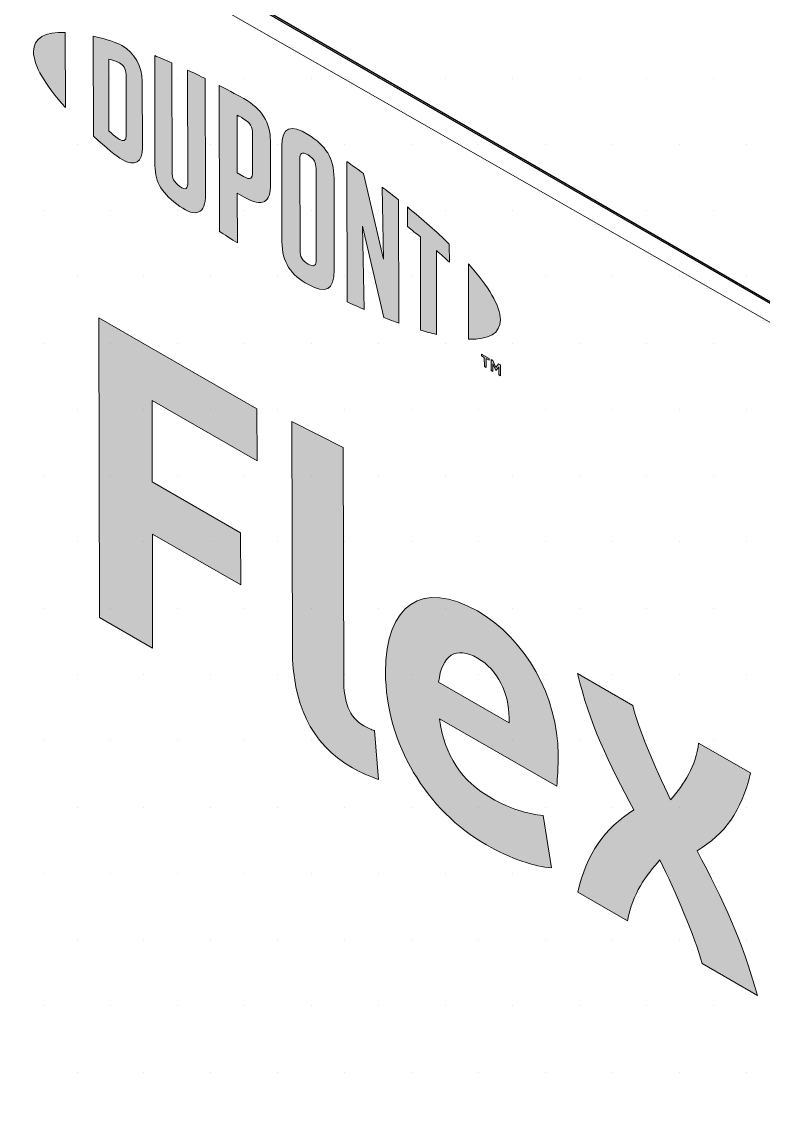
# Model space of a CAD drawing. Header units: inches. Extents: x -17.6 to 82.3, y -15.1 to 23.2.
# Drawn here: x 0.6324 to 0.8409, y 10.5143 to 10.8203 of the extents above; entities that cross this region are included whole.
import ezdxf

# ---------------------------------------------------------------- set-up
doc = ezdxf.new("R2010")
doc.units = ezdxf.units.IN
doc.header["$MEASUREMENT"] = 0
for name, color, linetype, lineweight in [('.ATI-HATCH', 7, 'Continuous', 0), ('G-ANNO-TTLB', 7, 'Continuous', 0), ('TYVEK', 7, 'Continuous', 0)]:
    doc.layers.add(name, color=color, linetype=linetype, lineweight=lineweight)

# ---------------------------------------------------------------- blocks, each defined once
blk = doc.blocks.new('Block_240')
at = {"layer": 'TYVEK', "true_color": 0x000000, "transparency": 33554687}
h = blk.add_hatch(color=18, dxfattribs=at)
h.dxf.hatch_style = 2
edge = h.paths.add_edge_path()
edge.add_spline(control_points=[(0.65423, 10.65279), (0.65423, 10.65279), (0.65403, 10.73708), (0.65403, 10.73708), (0.65403, 10.73708), (0.69852, 10.71154), (0.69852, 10.71154), (0.69852, 10.71154), (0.69855, 10.69685), (0.69855, 10.69685), (0.69855, 10.69685), (0.669, 10.71382), (0.669, 10.71382), (0.669, 10.71382), (0.66905, 10.69094), (0.66905, 10.69094), (0.66905, 10.69094), (0.69391, 10.67667), (0.69391, 10.67667), (0.69391, 10.67667), (0.69394, 10.66198), (0.69394, 10.66198), (0.69394, 10.66198), (0.66909, 10.67625), (0.66909, 10.67625), (0.66909, 10.67625), (0.66917, 10.64421), (0.66917, 10.64421), (0.66917, 10.64421), (0.65423, 10.65279), (0.65423, 10.65279)], knot_values=[0, 0, 0, 0, 1, 1, 1, 2, 2, 2, 3, 3, 3, 4, 4, 4, 5, 5, 5, 6, 6, 6, 7, 7, 7, 8, 8, 8, 9, 9, 9, 10, 10, 10, 10], degree=3, periodic=0)
h = blk.add_hatch(color=18, dxfattribs=at)
h.dxf.hatch_style = 2
edge = h.paths.add_edge_path()
edge.add_spline(control_points=[(0.7229, 10.63561), (0.72291, 10.62911), (0.72438, 10.62478), (0.72856, 10.62238), (0.7296, 10.62178), (0.73065, 10.6213), (0.73159, 10.621), (0.73159, 10.621), (0.73266, 10.60728), (0.73266, 10.60728), (0.73068, 10.60794), (0.72744, 10.60931), (0.72536, 10.61051), (0.71334, 10.61741), (0.70852, 10.6292), (0.70848, 10.64365), (0.70848, 10.64365), (0.70833, 10.70795), (0.70833, 10.70795), (0.70833, 10.70795), (0.72274, 10.70064), (0.72274, 10.70064), (0.72274, 10.70064), (0.7229, 10.63561), (0.7229, 10.63561)], knot_values=[0, 0, 0, 0, 1, 1, 1, 2, 2, 2, 3, 3, 3, 4, 4, 4, 5, 5, 5, 6, 6, 6, 7, 7, 7, 8, 8, 8, 8], degree=3, periodic=0)
h = blk.add_hatch(color=18, dxfattribs=at)
h.dxf.hatch_style = 2
edge = h.paths.add_edge_path()
edge.add_spline(control_points=[(0.7496, 10.6346), (0.7496, 10.6346), (0.76944, 10.6232), (0.76944, 10.6232), (0.76944, 10.6232), (0.76943, 10.62465), (0.76943, 10.62465), (0.76942, 10.63139), (0.76627, 10.63813), (0.76053, 10.64143), (0.75447, 10.6449), (0.75052, 10.64225), (0.7496, 10.6346)], knot_values=[0, 0, 0, 0, 1, 1, 1, 2, 2, 2, 3, 3, 3, 4, 4, 4, 4], degree=3, periodic=0)
edge = h.paths.add_edge_path()
edge.add_spline(control_points=[(0.78132, 10.58247), (0.77673, 10.5827), (0.76995, 10.58491), (0.76306, 10.58887), (0.74624, 10.59852), (0.73472, 10.6174), (0.73467, 10.63739), (0.73463, 10.65654), (0.74514, 10.66349), (0.7605, 10.65467), (0.77418, 10.64682), (0.78319, 10.63046), (0.78323, 10.61433), (0.78323, 10.61071), (0.78303, 10.6077), (0.78283, 10.60541), (0.78283, 10.60541), (0.74983, 10.62436), (0.74983, 10.62436), (0.75121, 10.61395), (0.75613, 10.60679), (0.76448, 10.602), (0.7696, 10.59906), (0.77451, 10.59757), (0.77899, 10.59716), (0.77899, 10.59716), (0.78132, 10.58247), (0.78132, 10.58247)], knot_values=[0, 0, 0, 0, 1, 1, 1, 2, 2, 2, 3, 3, 3, 4, 4, 4, 5, 5, 5, 6, 6, 6, 7, 7, 7, 8, 8, 8, 9, 9, 9, 9], degree=3, periodic=0)
h = blk.add_hatch(color=18, dxfattribs=at)
h.dxf.hatch_style = 2
edge = h.paths.add_edge_path()
edge.add_spline(control_points=[(0.80454, 10.59872), (0.79752, 10.61165), (0.79196, 10.62314), (0.7887, 10.63704), (0.7887, 10.63704), (0.80426, 10.62811), (0.80426, 10.62811), (0.80563, 10.62191), (0.81024, 10.61108), (0.81486, 10.60158), (0.8187, 10.60598), (0.82203, 10.61117), (0.82274, 10.61749), (0.82274, 10.61749), (0.83736, 10.6091), (0.83736, 10.6091), (0.83468, 10.59813), (0.83011, 10.59198), (0.8223, 10.58721), (0.82984, 10.57314), (0.83498, 10.56177), (0.83929, 10.54654), (0.83929, 10.54654), (0.82373, 10.55548), (0.82373, 10.55548), (0.82152, 10.56348), (0.81627, 10.57551), (0.81187, 10.58465), (0.80792, 10.58031), (0.80418, 10.57524), (0.80274, 10.56753), (0.80274, 10.56753), (0.78874, 10.57556), (0.78874, 10.57556), (0.79132, 10.58659), (0.79621, 10.59341), (0.80454, 10.59872)], knot_values=[0, 0, 0, 0, 1, 1, 1, 2, 2, 2, 3, 3, 3, 4, 4, 4, 5, 5, 5, 6, 6, 6, 7, 7, 7, 8, 8, 8, 9, 9, 9, 10, 10, 10, 11, 11, 11, 12, 12, 12, 12], degree=3, periodic=0)
at = {"layer": 'TYVEK'}
for points, knots in [([(0.65423, 10.65279), (0.65423, 10.65279), (0.65403, 10.73708), (0.65403, 10.73708), (0.65403, 10.73708), (0.69852, 10.71154), (0.69852, 10.71154), (0.69852, 10.71154), (0.69855, 10.69685), (0.69855, 10.69685), (0.69855, 10.69685), (0.669, 10.71382), (0.669, 10.71382), (0.669, 10.71382), (0.66905, 10.69094), (0.66905, 10.69094), (0.66905, 10.69094), (0.69391, 10.67667), (0.69391, 10.67667), (0.69391, 10.67667), (0.69394, 10.66198), (0.69394, 10.66198), (0.69394, 10.66198), (0.66909, 10.67625), (0.66909, 10.67625), (0.66909, 10.67625), (0.66917, 10.64421), (0.66917, 10.64421), (0.66917, 10.64421), (0.65423, 10.65279), (0.65423, 10.65279)], [0, 0, 0, 0, 1, 1, 1, 2, 2, 2, 3, 3, 3, 4, 4, 4, 5, 5, 5, 6, 6, 6, 7, 7, 7, 8, 8, 8, 9, 9, 9, 10, 10, 10, 10]), ([(0.7229, 10.63561), (0.72291, 10.62911), (0.72438, 10.62478), (0.72856, 10.62238), (0.7296, 10.62178), (0.73065, 10.6213), (0.73159, 10.621), (0.73159, 10.621), (0.73266, 10.60728), (0.73266, 10.60728), (0.73068, 10.60794), (0.72744, 10.60931), (0.72536, 10.61051), (0.71334, 10.61741), (0.70852, 10.6292), (0.70848, 10.64365), (0.70848, 10.64365), (0.70833, 10.70795), (0.70833, 10.70795), (0.70833, 10.70795), (0.72274, 10.70064), (0.72274, 10.70064), (0.72274, 10.70064), (0.7229, 10.63561), (0.7229, 10.63561)], [0, 0, 0, 0, 1, 1, 1, 2, 2, 2, 3, 3, 3, 4, 4, 4, 5, 5, 5, 6, 6, 6, 7, 7, 7, 8, 8, 8, 8]), ([(0.78132, 10.58247), (0.77673, 10.5827), (0.76995, 10.58491), (0.76306, 10.58887), (0.74624, 10.59852), (0.73472, 10.6174), (0.73467, 10.63739), (0.73463, 10.65654), (0.74514, 10.66349), (0.7605, 10.65467), (0.77418, 10.64682), (0.78319, 10.63046), (0.78323, 10.61433), (0.78323, 10.61071), (0.78303, 10.6077), (0.78283, 10.60541), (0.78283, 10.60541), (0.74983, 10.62436), (0.74983, 10.62436), (0.75121, 10.61395), (0.75613, 10.60679), (0.76448, 10.602), (0.7696, 10.59906), (0.77451, 10.59757), (0.77899, 10.59716), (0.77899, 10.59716), (0.78132, 10.58247), (0.78132, 10.58247)], [0, 0, 0, 0, 1, 1, 1, 2, 2, 2, 3, 3, 3, 4, 4, 4, 5, 5, 5, 6, 6, 6, 7, 7, 7, 8, 8, 8, 9, 9, 9, 9]), ([(0.7496, 10.6346), (0.7496, 10.6346), (0.76944, 10.6232), (0.76944, 10.6232), (0.76944, 10.6232), (0.76943, 10.62465), (0.76943, 10.62465), (0.76942, 10.63139), (0.76627, 10.63813), (0.76053, 10.64143), (0.75447, 10.6449), (0.75052, 10.64225), (0.7496, 10.6346)], [0, 0, 0, 0, 1, 1, 1, 2, 2, 2, 3, 3, 3, 4, 4, 4, 4]), ([(0.80454, 10.59872), (0.79752, 10.61165), (0.79196, 10.62314), (0.7887, 10.63704), (0.7887, 10.63704), (0.80426, 10.62811), (0.80426, 10.62811), (0.80563, 10.62191), (0.81024, 10.61108), (0.81486, 10.60158), (0.8187, 10.60598), (0.82203, 10.61117), (0.82274, 10.61749), (0.82274, 10.61749), (0.83736, 10.6091), (0.83736, 10.6091), (0.83468, 10.59813), (0.83011, 10.59198), (0.8223, 10.58721), (0.82984, 10.57314), (0.83498, 10.56177), (0.83929, 10.54654), (0.83929, 10.54654), (0.82373, 10.55548), (0.82373, 10.55548), (0.82152, 10.56348), (0.81627, 10.57551), (0.81187, 10.58465), (0.80792, 10.58031), (0.80418, 10.57524), (0.80274, 10.56753), (0.80274, 10.56753), (0.78874, 10.57556), (0.78874, 10.57556), (0.79132, 10.58659), (0.79621, 10.59341), (0.80454, 10.59872)], [0, 0, 0, 0, 1, 1, 1, 2, 2, 2, 3, 3, 3, 4, 4, 4, 5, 5, 5, 6, 6, 6, 7, 7, 7, 8, 8, 8, 9, 9, 9, 10, 10, 10, 11, 11, 11, 12, 12, 12, 12])]:
    blk.add_open_spline(points, degree=3, knots=knots, dxfattribs=at)
blk = doc.blocks.new('Block_241')
at = {"layer": 'TYVEK', "true_color": 0x000000, "transparency": 33554687}
h = blk.add_hatch(color=18, dxfattribs=at)
h.dxf.hatch_style = 2
edge = h.paths.add_edge_path()
edge.add_spline(control_points=[(0.63566, 10.81196), (0.63567, 10.80809), (0.63894, 10.80258), (0.64464, 10.7962), (0.64464, 10.7962), (0.64459, 10.81736), (0.64459, 10.81736), (0.6389, 10.81754), (0.63565, 10.81581), (0.63566, 10.81196)], knot_values=[0, 0, 0, 0, 1, 1, 1, 2, 2, 2, 3, 3, 3, 3], degree=3, periodic=0)
h = blk.add_hatch(color=18, dxfattribs=at)
h.dxf.hatch_style = 2
edge = h.paths.add_edge_path()
edge.add_spline(control_points=[(0.66174, 10.78835), (0.66174, 10.78673), (0.6609, 10.78667), (0.65989, 10.78725), (0.6591, 10.7877), (0.65789, 10.78873), (0.65689, 10.78961), (0.65689, 10.78961), (0.65684, 10.80985), (0.65684, 10.80985), (0.65783, 10.80958), (0.65905, 10.80921), (0.65984, 10.80876), (0.66085, 10.80818), (0.66169, 10.80716), (0.6617, 10.80553), (0.6617, 10.80553), (0.66174, 10.78835), (0.66174, 10.78835)], knot_values=[0, 0, 0, 0, 1, 1, 1, 2, 2, 2, 3, 3, 3, 4, 4, 4, 5, 5, 5, 6, 6, 6, 6], degree=3, periodic=0)
edge = h.paths.add_edge_path()
edge.add_spline(control_points=[(0.66048, 10.81367), (0.65889, 10.81458), (0.6566, 10.81536), (0.65246, 10.81626), (0.65246, 10.81626), (0.65252, 10.78821), (0.65252, 10.78821), (0.65618, 10.78485), (0.65897, 10.7825), (0.66056, 10.78158), (0.66423, 10.77948), (0.66629, 10.78088), (0.66628, 10.78503), (0.66628, 10.78503), (0.66623, 10.80365), (0.66623, 10.80365), (0.66622, 10.8078), (0.66415, 10.81157), (0.66048, 10.81367)], knot_values=[0, 0, 0, 0, 1, 1, 1, 2, 2, 2, 3, 3, 3, 4, 4, 4, 5, 5, 5, 6, 6, 6, 6], degree=3, periodic=0)
h = blk.add_hatch(color=18, dxfattribs=at)
h.dxf.hatch_style = 2
edge = h.paths.add_edge_path()
edge.add_spline(control_points=[(0.67906, 10.77513), (0.67906, 10.7735), (0.67858, 10.77275), (0.67682, 10.77401), (0.67509, 10.77524), (0.67463, 10.77635), (0.67462, 10.77827), (0.67462, 10.77827), (0.67455, 10.8088), (0.67455, 10.8088), (0.6734, 10.80931), (0.67085, 10.81037), (0.66975, 10.81082), (0.66975, 10.81082), (0.66983, 10.77994), (0.66983, 10.77994), (0.66984, 10.77501), (0.67192, 10.7719), (0.67683, 10.76844), (0.68133, 10.76526), (0.68407, 10.7663), (0.68406, 10.77177), (0.68406, 10.77177), (0.68398, 10.80439), (0.68398, 10.80439), (0.68304, 10.80487), (0.67997, 10.80633), (0.67898, 10.80678), (0.67898, 10.80678), (0.67906, 10.77513), (0.67906, 10.77513)], knot_values=[0, 0, 0, 0, 1, 1, 1, 2, 2, 2, 3, 3, 3, 4, 4, 4, 5, 5, 5, 6, 6, 6, 7, 7, 7, 8, 8, 8, 9, 9, 9, 10, 10, 10, 10], degree=3, periodic=0)
h = blk.add_hatch(color=18, dxfattribs=at)
h.dxf.hatch_style = 2
edge = h.paths.add_edge_path()
edge.add_spline(control_points=[(0.69727, 10.77806), (0.69727, 10.7763), (0.69674, 10.77571), (0.69471, 10.77687), (0.69471, 10.77687), (0.69295, 10.77787), (0.69295, 10.77787), (0.69295, 10.77787), (0.69291, 10.79408), (0.69291, 10.79408), (0.69369, 10.79368), (0.69411, 10.79346), (0.69458, 10.79319), (0.69678, 10.79192), (0.69724, 10.7907), (0.69724, 10.78889), (0.69724, 10.78889), (0.69727, 10.77806), (0.69727, 10.77806)], knot_values=[0, 0, 0, 0, 1, 1, 1, 2, 2, 2, 3, 3, 3, 4, 4, 4, 5, 5, 5, 6, 6, 6, 6], degree=3, periodic=0)
edge = h.paths.add_edge_path()
edge.add_spline(control_points=[(0.69486, 10.79875), (0.69398, 10.79925), (0.69081, 10.80095), (0.68789, 10.80243), (0.68789, 10.80243), (0.68799, 10.76134), (0.68799, 10.76134), (0.68898, 10.76071), (0.69159, 10.75906), (0.693, 10.75821), (0.693, 10.75821), (0.69296, 10.77216), (0.69296, 10.77216), (0.69296, 10.77216), (0.69492, 10.77104), (0.69492, 10.77104), (0.70017, 10.76805), (0.70234, 10.76951), (0.70233, 10.77473), (0.70233, 10.77473), (0.7023, 10.78683), (0.7023, 10.78683), (0.70229, 10.79194), (0.69983, 10.7959), (0.69486, 10.79875)], knot_values=[0, 0, 0, 0, 1, 1, 1, 2, 2, 2, 3, 3, 3, 4, 4, 4, 5, 5, 5, 6, 6, 6, 7, 7, 7, 8, 8, 8, 8], degree=3, periodic=0)
h = blk.add_hatch(color=18, dxfattribs=at)
h.dxf.hatch_style = 2
edge = h.paths.add_edge_path()
edge.add_spline(control_points=[(0.71519, 10.75345), (0.71519, 10.75182), (0.71472, 10.75125), (0.71295, 10.75221), (0.71113, 10.7532), (0.71063, 10.75438), (0.71062, 10.75607), (0.71062, 10.75607), (0.71056, 10.78168), (0.71056, 10.78168), (0.71056, 10.78336), (0.71105, 10.78401), (0.71288, 10.7829), (0.71465, 10.78183), (0.71512, 10.78068), (0.71512, 10.77906), (0.71512, 10.77906), (0.71519, 10.75345), (0.71519, 10.75345)], knot_values=[0, 0, 0, 0, 1, 1, 1, 2, 2, 2, 3, 3, 3, 4, 4, 4, 5, 5, 5, 6, 6, 6, 6], degree=3, periodic=0)
edge = h.paths.add_edge_path()
edge.add_spline(control_points=[(0.71286, 10.78864), (0.70822, 10.79157), (0.70546, 10.79079), (0.70548, 10.78538), (0.70548, 10.78538), (0.70554, 10.7585), (0.70554, 10.7585), (0.70556, 10.75279), (0.70806, 10.74901), (0.71296, 10.74644), (0.71776, 10.74393), (0.72026, 10.74459), (0.72024, 10.75066), (0.72024, 10.75066), (0.72018, 10.77632), (0.72018, 10.77632), (0.72017, 10.78211), (0.7179, 10.78547), (0.71286, 10.78864)], knot_values=[0, 0, 0, 0, 1, 1, 1, 2, 2, 2, 3, 3, 3, 4, 4, 4, 5, 5, 5, 6, 6, 6, 6], degree=3, periodic=0)
h = blk.add_hatch(color=18, dxfattribs=at)
h.dxf.hatch_style = 2
edge = h.paths.add_edge_path()
edge.add_spline(control_points=[(0.73411, 10.75359), (0.73411, 10.75359), (0.72851, 10.77767), (0.72851, 10.77767), (0.72699, 10.77877), (0.72517, 10.78005), (0.72376, 10.78101), (0.72376, 10.78101), (0.72386, 10.74158), (0.72386, 10.74158), (0.72485, 10.74112), (0.72737, 10.74), (0.72867, 10.73944), (0.72867, 10.73944), (0.72822, 10.7629), (0.72822, 10.7629), (0.72822, 10.7629), (0.73415, 10.73721), (0.73415, 10.73721), (0.7354, 10.73672), (0.73722, 10.73603), (0.73842, 10.73561), (0.73842, 10.73561), (0.73834, 10.77025), (0.73834, 10.77025), (0.73709, 10.77126), (0.73481, 10.77301), (0.73372, 10.77383), (0.73372, 10.77383), (0.73411, 10.75359), (0.73411, 10.75359)], knot_values=[0, 0, 0, 0, 1, 1, 1, 2, 2, 2, 3, 3, 3, 4, 4, 4, 5, 5, 5, 6, 6, 6, 7, 7, 7, 8, 8, 8, 9, 9, 9, 10, 10, 10, 10], degree=3, periodic=0)
h = blk.add_hatch(color=18, dxfattribs=at)
h.dxf.hatch_style = 2
edge = h.paths.add_edge_path()
edge.add_spline(control_points=[(0.74083, 10.76277), (0.74207, 10.76181), (0.74329, 10.76082), (0.74448, 10.75984), (0.74448, 10.75984), (0.74454, 10.73362), (0.74454, 10.73362), (0.74564, 10.73329), (0.74767, 10.73273), (0.74902, 10.73242), (0.74902, 10.73242), (0.74897, 10.75603), (0.74897, 10.75603), (0.75027, 10.75489), (0.7515, 10.7538), (0.75262, 10.75278), (0.75262, 10.75278), (0.75261, 10.75784), (0.75261, 10.75784), (0.74906, 10.76129), (0.74526, 10.76464), (0.74082, 10.76826), (0.74082, 10.76826), (0.74083, 10.76277), (0.74083, 10.76277)], knot_values=[0, 0, 0, 0, 1, 1, 1, 2, 2, 2, 3, 3, 3, 4, 4, 4, 5, 5, 5, 6, 6, 6, 7, 7, 7, 8, 8, 8, 8], degree=3, periodic=0)
h = blk.add_hatch(color=18, dxfattribs=at)
h.dxf.hatch_style = 2
edge = h.paths.add_edge_path()
edge.add_spline(control_points=[(0.76698, 10.73657), (0.76699, 10.73269), (0.76373, 10.73094), (0.75804, 10.73109), (0.75804, 10.73109), (0.75799, 10.75226), (0.75799, 10.75226), (0.76369, 10.74589), (0.76697, 10.74041), (0.76698, 10.73657)], knot_values=[0, 0, 0, 0, 1, 1, 1, 2, 2, 2, 3, 3, 3, 3], degree=3, periodic=0)
h = blk.add_hatch(color=18, dxfattribs=at)
h.dxf.hatch_style = 2
edge = h.paths.add_edge_path()
edge.add_spline(control_points=[(0.76435, 10.72536), (0.76435, 10.72536), (0.76489, 10.72505), (0.76489, 10.72505), (0.76489, 10.72505), (0.76569, 10.72314), (0.76569, 10.72314), (0.76569, 10.72314), (0.76649, 10.72413), (0.76649, 10.72413), (0.76649, 10.72413), (0.76701, 10.72383), (0.76701, 10.72383), (0.76701, 10.72383), (0.76702, 10.72078), (0.76702, 10.72078), (0.76702, 10.72078), (0.76653, 10.72106), (0.76653, 10.72106), (0.76653, 10.72106), (0.76652, 10.72323), (0.76652, 10.72323), (0.76652, 10.72323), (0.76571, 10.72224), (0.76571, 10.72224), (0.76571, 10.72224), (0.76566, 10.72227), (0.76566, 10.72227), (0.76566, 10.72227), (0.76484, 10.7242), (0.76484, 10.7242), (0.76484, 10.7242), (0.76485, 10.72203), (0.76485, 10.72203), (0.76485, 10.72203), (0.76436, 10.72231), (0.76436, 10.72231), (0.76436, 10.72231), (0.76435, 10.72536), (0.76435, 10.72536)], knot_values=[0, 0, 0, 0, 1, 1, 1, 2, 2, 2, 3, 3, 3, 4, 4, 4, 5, 5, 5, 6, 6, 6, 7, 7, 7, 8, 8, 8, 9, 9, 9, 10, 10, 10, 11, 11, 11, 12, 12, 12, 13, 13, 13, 13], degree=3, periodic=0)
edge = h.paths.add_edge_path()
edge.add_spline(control_points=[(0.76246, 10.72591), (0.76246, 10.72591), (0.76164, 10.72638), (0.76164, 10.72638), (0.76164, 10.72638), (0.76164, 10.72691), (0.76164, 10.72691), (0.76164, 10.72691), (0.76378, 10.72568), (0.76378, 10.72568), (0.76378, 10.72568), (0.76378, 10.72515), (0.76378, 10.72515), (0.76378, 10.72515), (0.76297, 10.72562), (0.76297, 10.72562), (0.76297, 10.72562), (0.76297, 10.7231), (0.76297, 10.7231), (0.76297, 10.7231), (0.76247, 10.72339), (0.76247, 10.72339), (0.76247, 10.72339), (0.76246, 10.72591), (0.76246, 10.72591)], knot_values=[0, 0, 0, 0, 1, 1, 1, 2, 2, 2, 3, 3, 3, 4, 4, 4, 5, 5, 5, 6, 6, 6, 7, 7, 7, 8, 8, 8, 8], degree=3, periodic=0)
at = {"layer": 'TYVEK'}
for points, knots in [([(0.63566, 10.81196), (0.63567, 10.80809), (0.63894, 10.80258), (0.64464, 10.7962), (0.64464, 10.7962), (0.64459, 10.81736), (0.64459, 10.81736), (0.6389, 10.81754), (0.63565, 10.81581), (0.63566, 10.81196)], [0, 0, 0, 0, 1, 1, 1, 2, 2, 2, 3, 3, 3, 3]), ([(0.66048, 10.81367), (0.65889, 10.81458), (0.6566, 10.81536), (0.65246, 10.81626), (0.65246, 10.81626), (0.65252, 10.78821), (0.65252, 10.78821), (0.65618, 10.78485), (0.65897, 10.7825), (0.66056, 10.78158), (0.66423, 10.77948), (0.66629, 10.78088), (0.66628, 10.78503), (0.66628, 10.78503), (0.66623, 10.80365), (0.66623, 10.80365), (0.66622, 10.8078), (0.66415, 10.81157), (0.66048, 10.81367)], [0, 0, 0, 0, 1, 1, 1, 2, 2, 2, 3, 3, 3, 4, 4, 4, 5, 5, 5, 6, 6, 6, 6]), ([(0.66174, 10.78835), (0.66174, 10.78673), (0.6609, 10.78667), (0.65989, 10.78725), (0.6591, 10.7877), (0.65789, 10.78873), (0.65689, 10.78961), (0.65689, 10.78961), (0.65684, 10.80985), (0.65684, 10.80985), (0.65783, 10.80958), (0.65905, 10.80921), (0.65984, 10.80876), (0.66085, 10.80818), (0.66169, 10.80716), (0.6617, 10.80553), (0.6617, 10.80553), (0.66174, 10.78835), (0.66174, 10.78835)], [0, 0, 0, 0, 1, 1, 1, 2, 2, 2, 3, 3, 3, 4, 4, 4, 5, 5, 5, 6, 6, 6, 6]), ([(0.67906, 10.77513), (0.67906, 10.7735), (0.67858, 10.77275), (0.67682, 10.77401), (0.67509, 10.77524), (0.67463, 10.77635), (0.67462, 10.77827), (0.67462, 10.77827), (0.67455, 10.8088), (0.67455, 10.8088), (0.6734, 10.80931), (0.67085, 10.81037), (0.66975, 10.81082), (0.66975, 10.81082), (0.66983, 10.77994), (0.66983, 10.77994), (0.66984, 10.77501), (0.67192, 10.7719), (0.67683, 10.76844), (0.68133, 10.76526), (0.68407, 10.7663), (0.68406, 10.77177), (0.68406, 10.77177), (0.68398, 10.80439), (0.68398, 10.80439), (0.68304, 10.80487), (0.67997, 10.80633), (0.67898, 10.80678), (0.67898, 10.80678), (0.67906, 10.77513), (0.67906, 10.77513)], [0, 0, 0, 0, 1, 1, 1, 2, 2, 2, 3, 3, 3, 4, 4, 4, 5, 5, 5, 6, 6, 6, 7, 7, 7, 8, 8, 8, 9, 9, 9, 10, 10, 10, 10]), ([(0.69486, 10.79875), (0.69398, 10.79925), (0.69081, 10.80095), (0.68789, 10.80243), (0.68789, 10.80243), (0.68799, 10.76134), (0.68799, 10.76134), (0.68898, 10.76071), (0.69159, 10.75906), (0.693, 10.75821), (0.693, 10.75821), (0.69296, 10.77216), (0.69296, 10.77216), (0.69296, 10.77216), (0.69492, 10.77104), (0.69492, 10.77104), (0.70017, 10.76805), (0.70234, 10.76951), (0.70233, 10.77473), (0.70233, 10.77473), (0.7023, 10.78683), (0.7023, 10.78683), (0.70229, 10.79194), (0.69983, 10.7959), (0.69486, 10.79875)], [0, 0, 0, 0, 1, 1, 1, 2, 2, 2, 3, 3, 3, 4, 4, 4, 5, 5, 5, 6, 6, 6, 7, 7, 7, 8, 8, 8, 8]), ([(0.69727, 10.77806), (0.69727, 10.7763), (0.69674, 10.77571), (0.69471, 10.77687), (0.69471, 10.77687), (0.69295, 10.77787), (0.69295, 10.77787), (0.69295, 10.77787), (0.69291, 10.79408), (0.69291, 10.79408), (0.69369, 10.79368), (0.69411, 10.79346), (0.69458, 10.79319), (0.69678, 10.79192), (0.69724, 10.7907), (0.69724, 10.78889), (0.69724, 10.78889), (0.69727, 10.77806), (0.69727, 10.77806)], [0, 0, 0, 0, 1, 1, 1, 2, 2, 2, 3, 3, 3, 4, 4, 4, 5, 5, 5, 6, 6, 6, 6]), ([(0.71286, 10.78864), (0.70822, 10.79157), (0.70546, 10.79079), (0.70548, 10.78538), (0.70548, 10.78538), (0.70554, 10.7585), (0.70554, 10.7585), (0.70556, 10.75279), (0.70806, 10.74901), (0.71296, 10.74644), (0.71776, 10.74393), (0.72026, 10.74459), (0.72024, 10.75066), (0.72024, 10.75066), (0.72018, 10.77632), (0.72018, 10.77632), (0.72017, 10.78211), (0.7179, 10.78547), (0.71286, 10.78864)], [0, 0, 0, 0, 1, 1, 1, 2, 2, 2, 3, 3, 3, 4, 4, 4, 5, 5, 5, 6, 6, 6, 6]), ([(0.71519, 10.75345), (0.71519, 10.75182), (0.71472, 10.75125), (0.71295, 10.75221), (0.71113, 10.7532), (0.71063, 10.75438), (0.71062, 10.75607), (0.71062, 10.75607), (0.71056, 10.78168), (0.71056, 10.78168), (0.71056, 10.78336), (0.71105, 10.78401), (0.71288, 10.7829), (0.71465, 10.78183), (0.71512, 10.78068), (0.71512, 10.77906), (0.71512, 10.77906), (0.71519, 10.75345), (0.71519, 10.75345)], [0, 0, 0, 0, 1, 1, 1, 2, 2, 2, 3, 3, 3, 4, 4, 4, 5, 5, 5, 6, 6, 6, 6]), ([(0.73411, 10.75359), (0.73411, 10.75359), (0.72851, 10.77767), (0.72851, 10.77767), (0.72699, 10.77877), (0.72517, 10.78005), (0.72376, 10.78101), (0.72376, 10.78101), (0.72386, 10.74158), (0.72386, 10.74158), (0.72485, 10.74112), (0.72737, 10.74), (0.72867, 10.73944), (0.72867, 10.73944), (0.72822, 10.7629), (0.72822, 10.7629), (0.72822, 10.7629), (0.73415, 10.73721), (0.73415, 10.73721), (0.7354, 10.73672), (0.73722, 10.73603), (0.73842, 10.73561), (0.73842, 10.73561), (0.73834, 10.77025), (0.73834, 10.77025), (0.73709, 10.77126), (0.73481, 10.77301), (0.73372, 10.77383), (0.73372, 10.77383), (0.73411, 10.75359), (0.73411, 10.75359)], [0, 0, 0, 0, 1, 1, 1, 2, 2, 2, 3, 3, 3, 4, 4, 4, 5, 5, 5, 6, 6, 6, 7, 7, 7, 8, 8, 8, 9, 9, 9, 10, 10, 10, 10]), ([(0.74083, 10.76277), (0.74207, 10.76181), (0.74329, 10.76082), (0.74448, 10.75984), (0.74448, 10.75984), (0.74454, 10.73362), (0.74454, 10.73362), (0.74564, 10.73329), (0.74767, 10.73273), (0.74902, 10.73242), (0.74902, 10.73242), (0.74897, 10.75603), (0.74897, 10.75603), (0.75027, 10.75489), (0.7515, 10.7538), (0.75262, 10.75278), (0.75262, 10.75278), (0.75261, 10.75784), (0.75261, 10.75784), (0.74906, 10.76129), (0.74526, 10.76464), (0.74082, 10.76826), (0.74082, 10.76826), (0.74083, 10.76277), (0.74083, 10.76277)], [0, 0, 0, 0, 1, 1, 1, 2, 2, 2, 3, 3, 3, 4, 4, 4, 5, 5, 5, 6, 6, 6, 7, 7, 7, 8, 8, 8, 8]), ([(0.76698, 10.73657), (0.76699, 10.73269), (0.76373, 10.73094), (0.75804, 10.73109), (0.75804, 10.73109), (0.75799, 10.75226), (0.75799, 10.75226), (0.76369, 10.74589), (0.76697, 10.74041), (0.76698, 10.73657)], [0, 0, 0, 0, 1, 1, 1, 2, 2, 2, 3, 3, 3, 3]), ([(0.76246, 10.72591), (0.76246, 10.72591), (0.76164, 10.72638), (0.76164, 10.72638), (0.76164, 10.72638), (0.76164, 10.72691), (0.76164, 10.72691), (0.76164, 10.72691), (0.76378, 10.72568), (0.76378, 10.72568), (0.76378, 10.72568), (0.76378, 10.72515), (0.76378, 10.72515), (0.76378, 10.72515), (0.76297, 10.72562), (0.76297, 10.72562), (0.76297, 10.72562), (0.76297, 10.7231), (0.76297, 10.7231), (0.76297, 10.7231), (0.76247, 10.72339), (0.76247, 10.72339), (0.76247, 10.72339), (0.76246, 10.72591), (0.76246, 10.72591)], [0, 0, 0, 0, 1, 1, 1, 2, 2, 2, 3, 3, 3, 4, 4, 4, 5, 5, 5, 6, 6, 6, 7, 7, 7, 8, 8, 8, 8]), ([(0.76435, 10.72536), (0.76435, 10.72536), (0.76489, 10.72505), (0.76489, 10.72505), (0.76489, 10.72505), (0.76569, 10.72314), (0.76569, 10.72314), (0.76569, 10.72314), (0.76649, 10.72413), (0.76649, 10.72413), (0.76649, 10.72413), (0.76701, 10.72383), (0.76701, 10.72383), (0.76701, 10.72383), (0.76702, 10.72078), (0.76702, 10.72078), (0.76702, 10.72078), (0.76653, 10.72106), (0.76653, 10.72106), (0.76653, 10.72106), (0.76652, 10.72323), (0.76652, 10.72323), (0.76652, 10.72323), (0.76571, 10.72224), (0.76571, 10.72224), (0.76571, 10.72224), (0.76566, 10.72227), (0.76566, 10.72227), (0.76566, 10.72227), (0.76484, 10.7242), (0.76484, 10.7242), (0.76484, 10.7242), (0.76485, 10.72203), (0.76485, 10.72203), (0.76485, 10.72203), (0.76436, 10.72231), (0.76436, 10.72231), (0.76436, 10.72231), (0.76435, 10.72536), (0.76435, 10.72536)], [0, 0, 0, 0, 1, 1, 1, 2, 2, 2, 3, 3, 3, 4, 4, 4, 5, 5, 5, 6, 6, 6, 7, 7, 7, 8, 8, 8, 9, 9, 9, 10, 10, 10, 11, 11, 11, 12, 12, 12, 13, 13, 13, 13])]:
    blk.add_open_spline(points, degree=3, knots=knots, dxfattribs=at)
blk = doc.blocks.new('Block_239')
at = {"layer": 'TYVEK'}
for name in ['Block_241', 'Block_240']:
    blk.add_blockref(name, (0, 0), dxfattribs=at)
blk = doc.blocks.new('Block_359')
at = {"layer": '.ATI-HATCH'}
for points, knots in [([(-0.38694, 11.43875), (-0.38694, 11.43875), (-0.38847, 11.43958), (-0.38847, 11.43958), (-0.38847, 11.43958), (-0.38694, 11.44042), (-0.38694, 11.44042), (-0.38694, 11.44042), (-0.38694, 11.83125), (-0.38694, 11.83125), (-0.38694, 11.83125), (-0.38764, 11.83097), (-0.38764, 11.83097), (-0.38764, 11.83097), (-0.38764, 11.83167), (-0.38764, 11.83167), (-0.38764, 11.83167), (-0.59625, 11.95083), (-0.59625, 11.95083), (-0.59625, 11.95083), (-0.59625, 11.34875), (-0.59625, 11.34875), (-0.59625, 11.34875), (-0.47069, 11.13361), (-0.47069, 11.13361), (-0.47069, 11.13361), (2.17, 9.62333), (2.17, 9.62333), (2.17, 9.62333), (2.54681, 9.83847), (2.54681, 9.83847), (2.54681, 9.83847), (2.54681, 10.29986), (2.54681, 10.29986), (2.54681, 10.29986), (2.30764, 10.43653), (2.30764, 10.43653), (2.30764, 10.43653), (2.30764, 10.22667), (2.30764, 10.22667), (2.30764, 10.22667), (2.30778, 9.89847), (2.30778, 9.89847), (2.30778, 9.89847), (-0.38694, 11.43875), (-0.38694, 11.43875)], [0, 0, 0, 0, 1, 1, 1, 2, 2, 2, 3, 3, 3, 4, 4, 4, 5, 5, 5, 6, 6, 6, 7, 7, 7, 8, 8, 8, 9, 9, 9, 10, 10, 10, 11, 11, 11, 12, 12, 12, 13, 13, 13, 14, 14, 14, 15, 15, 15, 15]), ([(2.30764, 10.22667), (2.30764, 10.22667), (-0.10097, 11.60208), (-0.10097, 11.60208), (-0.10097, 11.60208), (-0.38694, 11.44042), (-0.38694, 11.44042), (-0.38694, 11.44042), (-0.38694, 11.43875), (-0.38694, 11.43875), (-0.38694, 11.43875), (2.30778, 9.89847), (2.30778, 9.89847), (2.30778, 9.89847), (2.30764, 10.22667), (2.30764, 10.22667)], [0, 0, 0, 0, 1, 1, 1, 2, 2, 2, 3, 3, 3, 4, 4, 4, 5, 5, 5, 5])]:
    blk.add_open_spline(points, degree=3, knots=knots, dxfattribs=at)
at = {"layer": '.ATI-HATCH', "color": 8, "lineweight": 0, "true_color": 0x808080}
for points in [[(0.63848, 10.80452), (0.63848, 10.80452), (0.63848, 10.80452), (0.63848, 10.80452)], [(0.65732, 10.80452), (0.65732, 10.80452), (0.65732, 10.80452), (0.65732, 10.80452)], [(0.67615, 10.80452), (0.67615, 10.80452), (0.67615, 10.80452), (0.67615, 10.80452)], [(0.69498, 10.80452), (0.69498, 10.80452), (0.69498, 10.80452), (0.69498, 10.80452)], [(0.71382, 10.80452), (0.71382, 10.80452), (0.71382, 10.80452), (0.71382, 10.80452)], [(0.73265, 10.80452), (0.73265, 10.80452), (0.73265, 10.80452), (0.73265, 10.80452)], [(0.75148, 10.80452), (0.75148, 10.80452), (0.75148, 10.80452), (0.75148, 10.80452)], [(0.77031, 10.80452), (0.77031, 10.80452), (0.77031, 10.80452), (0.77031, 10.80452)], [(0.78915, 10.80452), (0.78915, 10.80452), (0.78915, 10.80452), (0.78915, 10.80452)], [(0.80798, 10.80452), (0.80798, 10.80452), (0.80798, 10.80452), (0.80798, 10.80452)], [(0.82681, 10.80452), (0.82681, 10.80452), (0.82681, 10.80452), (0.82681, 10.80452)], [(0.6479, 10.78589), (0.6479, 10.78589), (0.6479, 10.78589), (0.6479, 10.78589)], [(0.66673, 10.78589), (0.66673, 10.78589), (0.66673, 10.78589), (0.66673, 10.78589)], [(0.68557, 10.78589), (0.68557, 10.78589), (0.68557, 10.78589), (0.68557, 10.78589)], [(0.7044, 10.78589), (0.7044, 10.78589), (0.7044, 10.78589), (0.7044, 10.78589)], [(0.72323, 10.78589), (0.72323, 10.78589), (0.72323, 10.78589), (0.72323, 10.78589)], [(0.74207, 10.78589), (0.74207, 10.78589), (0.74207, 10.78589), (0.74207, 10.78589)], [(0.7609, 10.78589), (0.7609, 10.78589), (0.7609, 10.78589), (0.7609, 10.78589)], [(0.77973, 10.78589), (0.77973, 10.78589), (0.77973, 10.78589), (0.77973, 10.78589)], [(0.79856, 10.78589), (0.79856, 10.78589), (0.79856, 10.78589), (0.79856, 10.78589)], [(0.8174, 10.78589), (0.8174, 10.78589), (0.8174, 10.78589), (0.8174, 10.78589)], [(0.83623, 10.78589), (0.83623, 10.78589), (0.83623, 10.78589), (0.83623, 10.78589)], [(0.63848, 10.76725), (0.63848, 10.76725), (0.63848, 10.76725), (0.63848, 10.76725)], [(0.65732, 10.76725), (0.65732, 10.76725), (0.65732, 10.76725), (0.65732, 10.76725)], [(0.67615, 10.76725), (0.67615, 10.76725), (0.67615, 10.76725), (0.67615, 10.76725)], [(0.69498, 10.76725), (0.69498, 10.76725), (0.69498, 10.76725), (0.69498, 10.76725)], [(0.71382, 10.76725), (0.71382, 10.76725), (0.71382, 10.76725), (0.71382, 10.76725)], [(0.73265, 10.76725), (0.73265, 10.76725), (0.73265, 10.76725), (0.73265, 10.76725)], [(0.75148, 10.76725), (0.75148, 10.76725), (0.75148, 10.76725), (0.75148, 10.76725)], [(0.77031, 10.76725), (0.77031, 10.76725), (0.77031, 10.76725), (0.77031, 10.76725)], [(0.78915, 10.76725), (0.78915, 10.76725), (0.78915, 10.76725), (0.78915, 10.76725)], [(0.80798, 10.76725), (0.80798, 10.76725), (0.80798, 10.76725), (0.80798, 10.76725)], [(0.82681, 10.76725), (0.82681, 10.76725), (0.82681, 10.76725), (0.82681, 10.76725)], [(0.6479, 10.74861), (0.6479, 10.74861), (0.6479, 10.74861), (0.6479, 10.74861)], [(0.66673, 10.74861), (0.66673, 10.74861), (0.66673, 10.74861), (0.66673, 10.74861)], [(0.68557, 10.74861), (0.68557, 10.74861), (0.68557, 10.74861), (0.68557, 10.74861)], [(0.7044, 10.74861), (0.7044, 10.74861), (0.7044, 10.74861), (0.7044, 10.74861)], [(0.72323, 10.74861), (0.72323, 10.74861), (0.72323, 10.74861), (0.72323, 10.74861)], [(0.74207, 10.74861), (0.74207, 10.74861), (0.74207, 10.74861), (0.74207, 10.74861)], [(0.7609, 10.74861), (0.7609, 10.74861), (0.7609, 10.74861), (0.7609, 10.74861)], [(0.77973, 10.74861), (0.77973, 10.74861), (0.77973, 10.74861), (0.77973, 10.74861)], [(0.79856, 10.74861), (0.79856, 10.74861), (0.79856, 10.74861), (0.79856, 10.74861)], [(0.8174, 10.74861), (0.8174, 10.74861), (0.8174, 10.74861), (0.8174, 10.74861)], [(0.83623, 10.74861), (0.83623, 10.74861), (0.83623, 10.74861), (0.83623, 10.74861)], [(0.63848, 10.72997), (0.63848, 10.72997), (0.63848, 10.72997), (0.63848, 10.72997)], [(0.65732, 10.72997), (0.65732, 10.72997), (0.65732, 10.72997), (0.65732, 10.72997)], [(0.67615, 10.72997), (0.67615, 10.72997), (0.67615, 10.72997), (0.67615, 10.72997)], [(0.69498, 10.72997), (0.69498, 10.72997), (0.69498, 10.72997), (0.69498, 10.72997)], [(0.71382, 10.72997), (0.71382, 10.72997), (0.71382, 10.72997), (0.71382, 10.72997)], [(0.73265, 10.72997), (0.73265, 10.72997), (0.73265, 10.72997), (0.73265, 10.72997)], [(0.75148, 10.72997), (0.75148, 10.72997), (0.75148, 10.72997), (0.75148, 10.72997)], [(0.77031, 10.72997), (0.77031, 10.72997), (0.77031, 10.72997), (0.77031, 10.72997)], [(0.78915, 10.72997), (0.78915, 10.72997), (0.78915, 10.72997), (0.78915, 10.72997)], [(0.80798, 10.72997), (0.80798, 10.72997), (0.80798, 10.72997), (0.80798, 10.72997)], [(0.82681, 10.72997), (0.82681, 10.72997), (0.82681, 10.72997), (0.82681, 10.72997)], [(0.6479, 10.71133), (0.6479, 10.71133), (0.6479, 10.71133), (0.6479, 10.71133)], [(0.66673, 10.71133), (0.66673, 10.71133), (0.66673, 10.71133), (0.66673, 10.71133)], [(0.68557, 10.71133), (0.68557, 10.71133), (0.68557, 10.71133), (0.68557, 10.71133)], [(0.7044, 10.71133), (0.7044, 10.71133), (0.7044, 10.71133), (0.7044, 10.71133)], [(0.72323, 10.71133), (0.72323, 10.71133), (0.72323, 10.71133), (0.72323, 10.71133)], [(0.74207, 10.71133), (0.74207, 10.71133), (0.74207, 10.71133), (0.74207, 10.71133)], [(0.7609, 10.71133), (0.7609, 10.71133), (0.7609, 10.71133), (0.7609, 10.71133)], [(0.77973, 10.71133), (0.77973, 10.71133), (0.77973, 10.71133), (0.77973, 10.71133)], [(0.79856, 10.71133), (0.79856, 10.71133), (0.79856, 10.71133), (0.79856, 10.71133)], [(0.8174, 10.71133), (0.8174, 10.71133), (0.8174, 10.71133), (0.8174, 10.71133)], [(0.83623, 10.71133), (0.83623, 10.71133), (0.83623, 10.71133), (0.83623, 10.71133)], [(0.63848, 10.6927), (0.63848, 10.6927), (0.63848, 10.6927), (0.63848, 10.6927)], [(0.65732, 10.6927), (0.65732, 10.6927), (0.65732, 10.6927), (0.65732, 10.6927)], [(0.67615, 10.6927), (0.67615, 10.6927), (0.67615, 10.6927), (0.67615, 10.6927)], [(0.69498, 10.6927), (0.69498, 10.6927), (0.69498, 10.6927), (0.69498, 10.6927)], [(0.71382, 10.6927), (0.71382, 10.6927), (0.71382, 10.6927), (0.71382, 10.6927)], [(0.73265, 10.6927), (0.73265, 10.6927), (0.73265, 10.6927), (0.73265, 10.6927)], [(0.75148, 10.6927), (0.75148, 10.6927), (0.75148, 10.6927), (0.75148, 10.6927)], [(0.77031, 10.6927), (0.77031, 10.6927), (0.77031, 10.6927), (0.77031, 10.6927)], [(0.78915, 10.6927), (0.78915, 10.6927), (0.78915, 10.6927), (0.78915, 10.6927)], [(0.80798, 10.6927), (0.80798, 10.6927), (0.80798, 10.6927), (0.80798, 10.6927)], [(0.82681, 10.6927), (0.82681, 10.6927), (0.82681, 10.6927), (0.82681, 10.6927)], [(0.6479, 10.67406), (0.6479, 10.67406), (0.6479, 10.67406), (0.6479, 10.67406)], [(0.66673, 10.67406), (0.66673, 10.67406), (0.66673, 10.67406), (0.66673, 10.67406)], [(0.68557, 10.67406), (0.68557, 10.67406), (0.68557, 10.67406), (0.68557, 10.67406)], [(0.7044, 10.67406), (0.7044, 10.67406), (0.7044, 10.67406), (0.7044, 10.67406)], [(0.72323, 10.67406), (0.72323, 10.67406), (0.72323, 10.67406), (0.72323, 10.67406)], [(0.74207, 10.67406), (0.74207, 10.67406), (0.74207, 10.67406), (0.74207, 10.67406)], [(0.7609, 10.67406), (0.7609, 10.67406), (0.7609, 10.67406), (0.7609, 10.67406)], [(0.77973, 10.67406), (0.77973, 10.67406), (0.77973, 10.67406), (0.77973, 10.67406)], [(0.79856, 10.67406), (0.79856, 10.67406), (0.79856, 10.67406), (0.79856, 10.67406)], [(0.8174, 10.67406), (0.8174, 10.67406), (0.8174, 10.67406), (0.8174, 10.67406)], [(0.83623, 10.67406), (0.83623, 10.67406), (0.83623, 10.67406), (0.83623, 10.67406)], [(0.63848, 10.65542), (0.63848, 10.65542), (0.63848, 10.65542), (0.63848, 10.65542)], [(0.65732, 10.65542), (0.65732, 10.65542), (0.65732, 10.65542), (0.65732, 10.65542)], [(0.67615, 10.65542), (0.67615, 10.65542), (0.67615, 10.65542), (0.67615, 10.65542)], [(0.69498, 10.65542), (0.69498, 10.65542), (0.69498, 10.65542), (0.69498, 10.65542)], [(0.71382, 10.65542), (0.71382, 10.65542), (0.71382, 10.65542), (0.71382, 10.65542)], [(0.73265, 10.65542), (0.73265, 10.65542), (0.73265, 10.65542), (0.73265, 10.65542)], [(0.75148, 10.65542), (0.75148, 10.65542), (0.75148, 10.65542), (0.75148, 10.65542)], [(0.77031, 10.65542), (0.77031, 10.65542), (0.77031, 10.65542), (0.77031, 10.65542)], [(0.78915, 10.65542), (0.78915, 10.65542), (0.78915, 10.65542), (0.78915, 10.65542)], [(0.80798, 10.65542), (0.80798, 10.65542), (0.80798, 10.65542), (0.80798, 10.65542)], [(0.82681, 10.65542), (0.82681, 10.65542), (0.82681, 10.65542), (0.82681, 10.65542)], [(0.6479, 10.63678), (0.6479, 10.63678), (0.6479, 10.63678), (0.6479, 10.63678)], [(0.66673, 10.63678), (0.66673, 10.63678), (0.66673, 10.63678), (0.66673, 10.63678)], [(0.68557, 10.63678), (0.68557, 10.63678), (0.68557, 10.63678), (0.68557, 10.63678)], [(0.7044, 10.63678), (0.7044, 10.63678), (0.7044, 10.63678), (0.7044, 10.63678)], [(0.72323, 10.63678), (0.72323, 10.63678), (0.72323, 10.63678), (0.72323, 10.63678)], [(0.74207, 10.63678), (0.74207, 10.63678), (0.74207, 10.63678), (0.74207, 10.63678)], [(0.7609, 10.63678), (0.7609, 10.63678), (0.7609, 10.63678), (0.7609, 10.63678)], [(0.77973, 10.63678), (0.77973, 10.63678), (0.77973, 10.63678), (0.77973, 10.63678)], [(0.79856, 10.63678), (0.79856, 10.63678), (0.79856, 10.63678), (0.79856, 10.63678)], [(0.8174, 10.63678), (0.8174, 10.63678), (0.8174, 10.63678), (0.8174, 10.63678)], [(0.83623, 10.63678), (0.83623, 10.63678), (0.83623, 10.63678), (0.83623, 10.63678)], [(0.63848, 10.61815), (0.63848, 10.61815), (0.63848, 10.61815), (0.63848, 10.61815)], [(0.65732, 10.61815), (0.65732, 10.61815), (0.65732, 10.61815), (0.65732, 10.61815)], [(0.67615, 10.61815), (0.67615, 10.61815), (0.67615, 10.61815), (0.67615, 10.61815)], [(0.69498, 10.61815), (0.69498, 10.61815), (0.69498, 10.61815), (0.69498, 10.61815)], [(0.71382, 10.61815), (0.71382, 10.61815), (0.71382, 10.61815), (0.71382, 10.61815)], [(0.73265, 10.61815), (0.73265, 10.61815), (0.73265, 10.61815), (0.73265, 10.61815)], [(0.75148, 10.61815), (0.75148, 10.61815), (0.75148, 10.61815), (0.75148, 10.61815)], [(0.77031, 10.61815), (0.77031, 10.61815), (0.77031, 10.61815), (0.77031, 10.61815)], [(0.78915, 10.61815), (0.78915, 10.61815), (0.78915, 10.61815), (0.78915, 10.61815)], [(0.80798, 10.61815), (0.80798, 10.61815), (0.80798, 10.61815), (0.80798, 10.61815)], [(0.82681, 10.61815), (0.82681, 10.61815), (0.82681, 10.61815), (0.82681, 10.61815)], [(0.6479, 10.59951), (0.6479, 10.59951), (0.6479, 10.59951), (0.6479, 10.59951)], [(0.66673, 10.59951), (0.66673, 10.59951), (0.66673, 10.59951), (0.66673, 10.59951)], [(0.68557, 10.59951), (0.68557, 10.59951), (0.68557, 10.59951), (0.68557, 10.59951)], [(0.7044, 10.59951), (0.7044, 10.59951), (0.7044, 10.59951), (0.7044, 10.59951)], [(0.72323, 10.59951), (0.72323, 10.59951), (0.72323, 10.59951), (0.72323, 10.59951)], [(0.74207, 10.59951), (0.74207, 10.59951), (0.74207, 10.59951), (0.74207, 10.59951)], [(0.7609, 10.59951), (0.7609, 10.59951), (0.7609, 10.59951), (0.7609, 10.59951)], [(0.77973, 10.59951), (0.77973, 10.59951), (0.77973, 10.59951), (0.77973, 10.59951)], [(0.79856, 10.59951), (0.79856, 10.59951), (0.79856, 10.59951), (0.79856, 10.59951)], [(0.8174, 10.59951), (0.8174, 10.59951), (0.8174, 10.59951), (0.8174, 10.59951)], [(0.83623, 10.59951), (0.83623, 10.59951), (0.83623, 10.59951), (0.83623, 10.59951)], [(0.63848, 10.58087), (0.63848, 10.58087), (0.63848, 10.58087), (0.63848, 10.58087)], [(0.65732, 10.58087), (0.65732, 10.58087), (0.65732, 10.58087), (0.65732, 10.58087)], [(0.67615, 10.58087), (0.67615, 10.58087), (0.67615, 10.58087), (0.67615, 10.58087)], [(0.69498, 10.58087), (0.69498, 10.58087), (0.69498, 10.58087), (0.69498, 10.58087)], [(0.71382, 10.58087), (0.71382, 10.58087), (0.71382, 10.58087), (0.71382, 10.58087)], [(0.73265, 10.58087), (0.73265, 10.58087), (0.73265, 10.58087), (0.73265, 10.58087)], [(0.75148, 10.58087), (0.75148, 10.58087), (0.75148, 10.58087), (0.75148, 10.58087)], [(0.77031, 10.58087), (0.77031, 10.58087), (0.77031, 10.58087), (0.77031, 10.58087)], [(0.78915, 10.58087), (0.78915, 10.58087), (0.78915, 10.58087), (0.78915, 10.58087)], [(0.80798, 10.58087), (0.80798, 10.58087), (0.80798, 10.58087), (0.80798, 10.58087)], [(0.82681, 10.58087), (0.82681, 10.58087), (0.82681, 10.58087), (0.82681, 10.58087)], [(0.6479, 10.56223), (0.6479, 10.56223), (0.6479, 10.56223), (0.6479, 10.56223)], [(0.66673, 10.56223), (0.66673, 10.56223), (0.66673, 10.56223), (0.66673, 10.56223)], [(0.68557, 10.56223), (0.68557, 10.56223), (0.68557, 10.56223), (0.68557, 10.56223)], [(0.7044, 10.56223), (0.7044, 10.56223), (0.7044, 10.56223), (0.7044, 10.56223)], [(0.72323, 10.56223), (0.72323, 10.56223), (0.72323, 10.56223), (0.72323, 10.56223)], [(0.74207, 10.56223), (0.74207, 10.56223), (0.74207, 10.56223), (0.74207, 10.56223)], [(0.7609, 10.56223), (0.7609, 10.56223), (0.7609, 10.56223), (0.7609, 10.56223)], [(0.77973, 10.56223), (0.77973, 10.56223), (0.77973, 10.56223), (0.77973, 10.56223)], [(0.79856, 10.56223), (0.79856, 10.56223), (0.79856, 10.56223), (0.79856, 10.56223)], [(0.8174, 10.56223), (0.8174, 10.56223), (0.8174, 10.56223), (0.8174, 10.56223)], [(0.83623, 10.56223), (0.83623, 10.56223), (0.83623, 10.56223), (0.83623, 10.56223)], [(0.63848, 10.54359), (0.63848, 10.54359), (0.63848, 10.54359), (0.63848, 10.54359)], [(0.65732, 10.54359), (0.65732, 10.54359), (0.65732, 10.54359), (0.65732, 10.54359)], [(0.67615, 10.54359), (0.67615, 10.54359), (0.67615, 10.54359), (0.67615, 10.54359)], [(0.69498, 10.54359), (0.69498, 10.54359), (0.69498, 10.54359), (0.69498, 10.54359)], [(0.71382, 10.54359), (0.71382, 10.54359), (0.71382, 10.54359), (0.71382, 10.54359)], [(0.73265, 10.54359), (0.73265, 10.54359), (0.73265, 10.54359), (0.73265, 10.54359)], [(0.75148, 10.54359), (0.75148, 10.54359), (0.75148, 10.54359), (0.75148, 10.54359)], [(0.77031, 10.54359), (0.77031, 10.54359), (0.77031, 10.54359), (0.77031, 10.54359)], [(0.78915, 10.54359), (0.78915, 10.54359), (0.78915, 10.54359), (0.78915, 10.54359)], [(0.80798, 10.54359), (0.80798, 10.54359), (0.80798, 10.54359), (0.80798, 10.54359)], [(0.82681, 10.54359), (0.82681, 10.54359), (0.82681, 10.54359), (0.82681, 10.54359)], [(0.6479, 10.52496), (0.6479, 10.52496), (0.6479, 10.52496), (0.6479, 10.52496)], [(0.66673, 10.52496), (0.66673, 10.52496), (0.66673, 10.52496), (0.66673, 10.52496)], [(0.68557, 10.52496), (0.68557, 10.52496), (0.68557, 10.52496), (0.68557, 10.52496)], [(0.7044, 10.52496), (0.7044, 10.52496), (0.7044, 10.52496), (0.7044, 10.52496)], [(0.72323, 10.52496), (0.72323, 10.52496), (0.72323, 10.52496), (0.72323, 10.52496)], [(0.74207, 10.52496), (0.74207, 10.52496), (0.74207, 10.52496), (0.74207, 10.52496)], [(0.7609, 10.52496), (0.7609, 10.52496), (0.7609, 10.52496), (0.7609, 10.52496)], [(0.77973, 10.52496), (0.77973, 10.52496), (0.77973, 10.52496), (0.77973, 10.52496)], [(0.79856, 10.52496), (0.79856, 10.52496), (0.79856, 10.52496), (0.79856, 10.52496)], [(0.8174, 10.52496), (0.8174, 10.52496), (0.8174, 10.52496), (0.8174, 10.52496)], [(0.83623, 10.52496), (0.83623, 10.52496), (0.83623, 10.52496), (0.83623, 10.52496)]]:
    blk.add_open_spline(points, degree=3, dxfattribs=at)

msp = doc.modelspace()

# ---------------------------------------------------------------- hatches: boundary and pattern name
at = {"layer": 'G-ANNO-TTLB', "true_color": 0xff00ff, "transparency": 33554687}
h = msp.add_hatch(color=6, dxfattribs=at)
edge = h.paths.add_edge_path()
edge.add_spline(control_points=[(24.62525, -11.0625), (24.62525, -11.0625), (-16.0625, -11.0625), (-16.0625, -11.0625), (-16.0625, -11.0625), (-16.0625, 23.0625), (-16.0625, 23.0625), (-16.0625, 23.0625), (24.62525, 23.0625), (24.62525, 23.0625), (24.62525, 23.0625), (24.62525, -11.0625), (24.62525, -11.0625)], knot_values=[0, 0, 0, 0, 1, 1, 1, 2, 2, 2, 3, 3, 3, 4, 4, 4, 4], degree=3, periodic=0)
edge = h.paths.add_edge_path()
edge.add_spline(control_points=[(-15.9375, 22.9375), (-15.9375, 22.9375), (-15.9375, -10.9375), (-15.9375, -10.9375), (-15.9375, -10.9375), (24.50025, -10.9375), (24.50025, -10.9375), (24.50025, -10.9375), (24.50025, 22.9375), (24.50025, 22.9375), (24.50025, 22.9375), (-15.9375, 22.9375), (-15.9375, 22.9375)], knot_values=[0, 0, 0, 0, 1, 1, 1, 2, 2, 2, 3, 3, 3, 4, 4, 4, 4], degree=3, periodic=0)
edge.add_line((-15.9375, 22.9375), (-15.9375, 22.9375))

# ---------------------------------------------------------------- linework, layer by layer
at = {"layer": 'G-ANNO-TTLB'}
for points in [[(24.62525, -11.0625), (24.62525, -11.0625), (-16.0625, -11.0625), (-16.0625, -11.0625), (-16.0625, -11.0625), (-16.0625, 23.0625), (-16.0625, 23.0625), (-16.0625, 23.0625), (24.62525, 23.0625), (24.62525, 23.0625), (24.62525, 23.0625), (24.62525, -11.0625), (24.62525, -11.0625)], [(-15.9375, 22.9375), (-15.9375, 22.9375), (-15.9375, -10.9375), (-15.9375, -10.9375), (-15.9375, -10.9375), (24.50025, -10.9375), (24.50025, -10.9375), (24.50025, -10.9375), (24.50025, 22.9375), (24.50025, 22.9375), (24.50025, 22.9375), (-15.9375, 22.9375), (-15.9375, 22.9375)]]:
    msp.add_open_spline(points, degree=3, knots=[0, 0, 0, 0, 1, 1, 1, 2, 2, 2, 3, 3, 3, 4, 4, 4, 4], dxfattribs=at)
at = {"layer": 'TYVEK', "color": 4, "lineweight": 25, "true_color": 0x00ffff}
msp.add_line((-0.3608, 11.43721), (2.32269, 9.88647), dxfattribs=at)
at = {"layer": 'TYVEK', "color": 18, "lineweight": 25, "true_color": 0x000000}
msp.add_line((-0.36016, 11.4359), (2.32269, 9.88647), dxfattribs=at)

# ---------------------------------------------------------------- block references
at = {"layer": '.ATI-HATCH'}
msp.add_blockref('Block_359', (0, 0), dxfattribs=at)
at = {"layer": 'TYVEK'}
msp.add_blockref('Block_239', (0, 0), dxfattribs=at)

doc.saveas('drawing.dxf')
